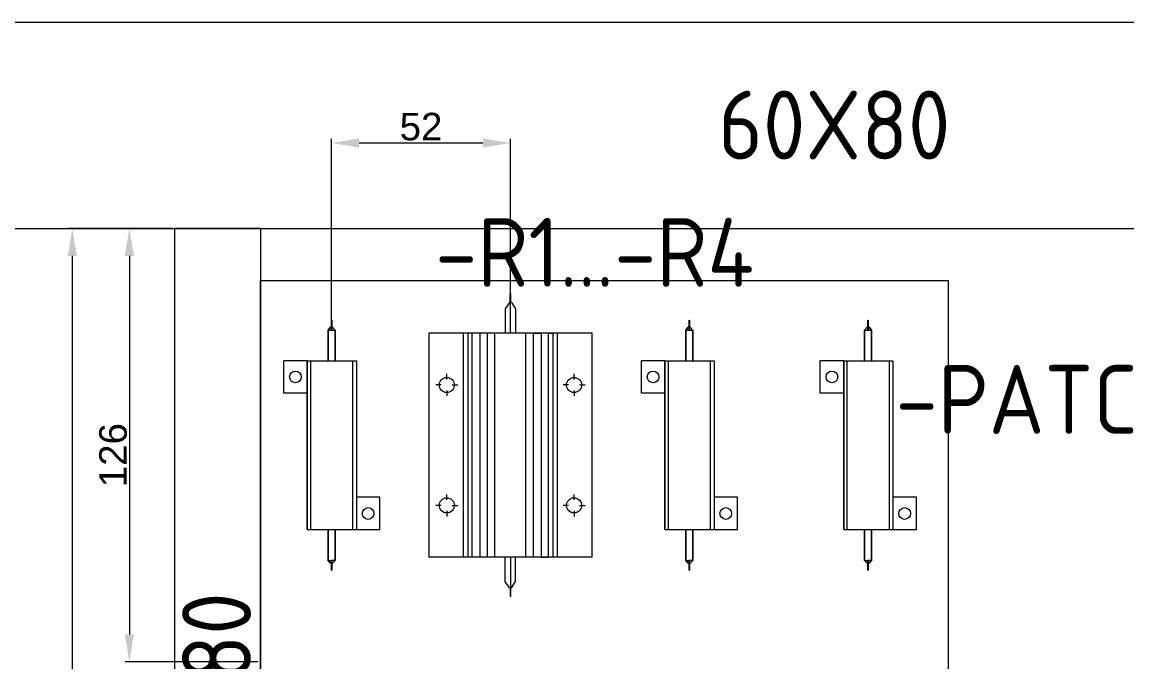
# Model space of a CAD drawing. Header units: millimetres. Extents: x 1359 to 3577, y 1336 to 3557.
# Drawn here: x 1772.8 to 2094, y 1850.6 to 2036.6 of the extents above; entities that cross this region are included whole.
import ezdxf
from ezdxf.enums import TextEntityAlignment as Align

# ---------------------------------------------------------------- set-up
doc = ezdxf.new("R2010")
doc.units = ezdxf.units.MM
doc.set_wipeout_variables(frame=1)
doc.layers.add('000-PI-Oprema', color=30, linetype='Continuous', lineweight=5)
doc.layers.add('002-PI-Kabelska kanalica', color=150, linetype='Continuous')
doc.styles.add('PI0', font='isocpeur.ttf', dxfattribs={"width": 0.9})
doc.styles.get("Standard").update_dxf_attribs({"font": 'arial.ttf'})

msp = doc.modelspace()

# ---------------------------------------------------------------- linework, layer by layer
at = {"layer": '002-PI-Kabelska kanalica', "color": 0, "linetype": 'ByBlock', "lineweight": 0}
for p, q in [((1601.07, 2036.56), (2416.07, 2036.56)), ((1601.07, 1976.56), (2416.07, 1976.56)), ((1842.05, 1976.56), (1817.05, 1976.56)), ((1817.05, 1976.56), (1817.05, 1679.56)), ((1842.05, 1976.56), (1842.05, 1679.56))]:
    msp.add_line(p, q, dxfattribs=at)
at = {"layer": '002-PI-Kabelska kanalica', "color": 0, "linetype": 'ByBlock', "lineweight": 0, "ltscale": 0.25}
for p, q in [((1870.76, 2001.41), (1906.76, 2001.41)), ((1816.43, 1976.56), (1786.12, 1976.56)), ((1810.14, 1976.56), (1802.71, 1976.56)), ((1787.37, 1968.56), (1787.37, 1687.56)), ((1803.96, 1968.56), (1803.96, 1858.56)), ((1842.05, 1961.47), (2042.05, 1961.47)), ((1842.05, 1723.61), (1842.05, 1961.47)), ((2042.05, 1961.47), (2042.05, 1723.61)), ((1841.43, 1850.56), (1802.71, 1850.56))]:
    msp.add_line(p, q, dxfattribs=at)
at = {"layer": '002-PI-Kabelska kanalica', "color": 0, "linetype": 'ByBlock', "ltscale": 0.25}
for points in [[(1870.76, 2002.74), (1870.76, 2000.08), (1862.76, 2001.41)], [(1906.76, 2002.74), (1906.76, 2000.08), (1914.76, 2001.41)], [(1786.03, 1968.56), (1788.7, 1968.56), (1787.37, 1976.56)], [(1802.63, 1968.56), (1805.29, 1968.56), (1803.96, 1976.56)], [(1802.63, 1858.56), (1805.29, 1858.56), (1803.96, 1850.56)]]:
    msp.add_solid(points, dxfattribs=at)

# ---------------------------------------------------------------- texts
at = {"layer": '002-PI-Kabelska kanalica', "color": 0, "style": 'PI0', "width": 0.9}
msp.add_text('60X80', height=20, dxfattribs=at).set_placement((1975.15, 1996.64))
at = {"layer": '002-PI-Kabelska kanalica', "color": 0, "linetype": 'ByBlock', "lineweight": 0, "style": 'PI0', "width": 0.9}
for s, p in [('-R1...-R4', (1939.23, 1969.65)), ('-PATCHPANEL1', (2110.44, 1926.88))]:
    msp.add_text(s, height=20, dxfattribs=at).set_placement(p, align=Align.MIDDLE)
at = {"layer": '002-PI-Kabelska kanalica', "color": 0, "style": 'PI0', "width": 0.9}
msp.add_text('25X80', height=20, rotation=90, dxfattribs=at).set_placement((1839.32, 1803.19))
at = {"layer": '002-PI-Kabelska kanalica', "color": 0, "linetype": 'ByBlock', "lineweight": 0, "ltscale": 0.25, "insert": (1888.76, 2006.12), "char_height": 8, "attachment_point": 5}
msp.add_mtext('52', dxfattribs=at)
at = {"layer": '002-PI-Kabelska kanalica', "color": 0, "linetype": 'ByBlock', "lineweight": 0, "ltscale": 0.25, "insert": (1799.25, 1910.66), "char_height": 8, "attachment_point": 5, "rotation": 90}
msp.add_mtext('126', dxfattribs=at)

# ---------------------------------------------------------------- wipeouts: each hides what was drawn before it
at = {"color": 7, "lineweight": 5}
msp.add_wipeout([(1891.01, 1880.96), (1891.01, 1946.16), (1913.26, 1946.16), (1913.26, 1953.16), (1914.47, 1955.06), (1914.7, 1955.06), (1914.7, 1957.56), (1914.83, 1957.56), (1914.83, 1955.06), (1915.06, 1955.06), (1916.26, 1953.16), (1916.26, 1946.16), (1938.51, 1946.16), (1938.51, 1880.96), (1916.26, 1880.96), (1916.26, 1873.96), (1915.06, 1872.06), (1914.83, 1872.06), (1914.83, 1869.56), (1914.7, 1869.56), (1914.7, 1872.06), (1914.47, 1872.06), (1913.26, 1873.96), (1913.26, 1880.96)], dxfattribs=at).dxf.layer = '000-PI-Oprema'
at = {"color": 7}
for points in [[(1848.85, 1928.71), (1848.85, 1938.11), (1861.76, 1938.11), (1861.76, 1947.04), (1862.47, 1947.86), (1862.7, 1947.86), (1862.7, 1949.86), (1862.83, 1949.86), (1862.83, 1947.86), (1863.06, 1947.86), (1863.77, 1947.04), (1863.77, 1938.11), (1869.99, 1938.11), (1869.99, 1898.4), (1876.79, 1898.4), (1876.79, 1889), (1863.77, 1889), (1863.77, 1880.07), (1863.06, 1879.25), (1862.83, 1879.25), (1862.83, 1877.26), (1862.7, 1877.26), (1862.7, 1879.25), (1862.47, 1879.25), (1861.76, 1880.07), (1861.76, 1889), (1855.66, 1889), (1855.66, 1928.71)], [(1952.85, 1928.71), (1952.85, 1938.11), (1965.76, 1938.11), (1965.76, 1947.04), (1966.47, 1947.86), (1966.7, 1947.86), (1966.7, 1949.86), (1966.83, 1949.86), (1966.83, 1947.86), (1967.06, 1947.86), (1967.77, 1947.04), (1967.77, 1938.11), (1973.99, 1938.11), (1973.99, 1898.4), (1980.79, 1898.4), (1980.79, 1889), (1967.77, 1889), (1967.77, 1880.07), (1967.06, 1879.25), (1966.83, 1879.25), (1966.83, 1877.26), (1966.7, 1877.26), (1966.7, 1879.25), (1966.47, 1879.25), (1965.76, 1880.07), (1965.76, 1889), (1959.66, 1889), (1959.66, 1928.71)]]:
    msp.add_wipeout(points, dxfattribs=at).dxf.layer = '000-PI-Oprema'

# ---------------------------------------------------------------- next in the draw order: linework, layer by layer
at = {"layer": '000-PI-Oprema', "color": 7, "lineweight": 5, "ltscale": 0.25}
for p, q in [((1914.7, 1955.06), (1914.7, 1957.56)), ((1914.7, 1957.56), (1914.83, 1957.56)), ((1914.76, 1946.16), (1914.76, 1957.56)), ((1914.83, 1957.56), (1914.83, 1955.06)), ((1914.47, 1955.06), (1914.7, 1955.06)), ((1915.06, 1955.06), (1914.83, 1955.06)), ((1913.26, 1953.16), (1913.26, 1946.16)), ((1916.26, 1953.16), (1916.26, 1946.16)), ((1891.01, 1946.16), (1891.01, 1880.96)), ((1938.51, 1946.16), (1891.01, 1946.16)), ((1901.11, 1880.96), (1901.11, 1946.16)), ((1903.66, 1946.16), (1902.39, 1946.16)), ((1902.39, 1946.16), (1902.39, 1946.16)), ((1902.39, 1946.16), (1902.39, 1880.96)), ((1903.66, 1880.96), (1903.66, 1946.16)), ((1908.06, 1946.16), (1905.86, 1946.16)), ((1905.86, 1946.16), (1905.86, 1946.16)), ((1905.86, 1946.16), (1905.86, 1880.96)), ((1908.06, 1880.96), (1908.06, 1946.16)), ((1910.26, 1880.96), (1910.26, 1946.16)), ((1919.26, 1880.96), (1919.26, 1946.16)), ((1921.46, 1946.16), (1923.66, 1946.16)), ((1921.46, 1880.96), (1921.46, 1946.16)), ((1923.66, 1946.16), (1923.66, 1946.16)), ((1923.66, 1946.16), (1923.66, 1880.96)), ((1925.86, 1880.96), (1925.86, 1946.16)), ((1925.86, 1946.16), (1927.14, 1946.16)), ((1927.14, 1946.16), (1927.14, 1946.16)), ((1927.14, 1946.16), (1927.14, 1880.96)), ((1928.41, 1880.96), (1928.41, 1946.16)), ((1938.51, 1880.96), (1938.51, 1946.16)), ((1896.26, 1932.66), (1896.26, 1934.26)), ((1933.26, 1932.66), (1933.26, 1934.26)), ((1894.66, 1931.06), (1893.06, 1931.06)), ((1897.86, 1931.06), (1899.46, 1931.06)), ((1931.66, 1931.06), (1930.06, 1931.06)), ((1934.86, 1931.06), (1936.46, 1931.06)), ((1896.26, 1929.46), (1896.26, 1927.86)), ((1933.26, 1929.46), (1933.26, 1927.86)), ((1896.26, 1897.66), (1896.26, 1899.26)), ((1933.26, 1897.66), (1933.26, 1899.26)), ((1894.66, 1896.06), (1893.06, 1896.06)), ((1897.86, 1896.06), (1899.46, 1896.06)), ((1931.66, 1896.06), (1930.06, 1896.06)), ((1934.86, 1896.06), (1936.46, 1896.06)), ((1896.26, 1894.46), (1896.26, 1892.86)), ((1933.26, 1894.46), (1933.26, 1892.86)), ((1938.51, 1880.96), (1891.01, 1880.96)), ((1905.86, 1880.96), (1903.66, 1880.96)), ((1913.26, 1873.96), (1913.26, 1880.96)), ((1914.76, 1880.96), (1914.76, 1869.56)), ((1916.26, 1873.96), (1916.26, 1880.96)), ((1923.66, 1880.96), (1925.86, 1880.96)), ((1914.47, 1872.06), (1914.7, 1872.06)), ((1914.7, 1872.06), (1914.7, 1869.56)), ((1915.06, 1872.06), (1914.83, 1872.06)), ((1914.83, 1869.56), (1914.83, 1872.06)), ((1914.7, 1869.56), (1914.83, 1869.56))]:
    msp.add_line(p, q, dxfattribs=at)
at = {"layer": '000-PI-Oprema', "color": 7}
for p, q in [((1861.76, 1947.04), (1863.77, 1947.04)), ((1965.76, 1947.04), (1967.77, 1947.04)), ((1855.66, 1938.11), (1848.85, 1938.11)), ((1855.66, 1938.11), (1869.99, 1938.11)), ((1856.68, 1889), (1856.68, 1938.11)), ((1868.96, 1889), (1868.96, 1938.11)), ((1959.66, 1938.11), (1952.85, 1938.11)), ((1959.66, 1938.11), (1973.99, 1938.11)), ((1960.68, 1889), (1960.68, 1938.11)), ((1972.96, 1889), (1972.96, 1938.11)), ((1855.66, 1889), (1869.99, 1889)), ((1869.99, 1889), (1876.79, 1889)), ((1959.66, 1889), (1973.99, 1889)), ((1973.99, 1889), (1980.79, 1889))]:
    msp.add_line(p, q, dxfattribs=at)
at = {"layer": '000-PI-Oprema', "color": 7, "lineweight": 5}
for points in [[(1914.47, 1955.06), (1913.26, 1953.16)], [(1915.06, 1955.06), (1916.26, 1953.16)], [(1914.47, 1872.06), (1913.26, 1873.96)], [(1915.06, 1872.06), (1916.26, 1873.96)]]:
    msp.add_lwpolyline(points, dxfattribs=at)
at = {"layer": '000-PI-Oprema', "color": 7}
for points in [[(1862.58, 1947.86), (1862.47, 1947.86), (1861.76, 1947.04)], [(1861.76, 1947.04), (1862.47, 1947.86), (1862.58, 1947.86)], [(1862.47, 1947.86), (1861.76, 1947.04)], [(1861.76, 1947.04), (1862.47, 1947.86)], [(1861.76, 1938.11), (1861.76, 1947.04)], [(1861.76, 1938.11), (1861.76, 1947.04)], [(1861.76, 1938.11), (1861.76, 1947.04)], [(1861.76, 1947.04), (1861.76, 1938.11)], [(1862.58, 1947.86), (1862.47, 1947.86)], [(1862.58, 1947.86), (1862.7, 1947.86)], [(1862.58, 1947.86), (1862.7, 1947.86)], [(1862.7, 1947.86), (1862.58, 1947.86)], [(1862.7, 1949.86), (1862.7, 1948.8)], [(1862.7, 1949.39), (1862.7, 1949.27), (1862.7, 1949.15), (1862.7, 1949.03), (1862.7, 1948.92), (1862.7, 1948.8), (1862.7, 1948.68), (1862.7, 1948.56), (1862.7, 1948.45), (1862.7, 1947.86), (1862.7, 1948.33), (1862.7, 1947.86), (1862.7, 1948.56), (1862.7, 1947.04), (1862.7, 1948.68), (1862.7, 1949.86), (1862.7, 1948.68), (1862.7, 1948.8), (1862.7, 1948.92), (1862.7, 1949.03), (1862.7, 1949.15), (1862.7, 1949.27)], [(1862.7, 1948.8), (1862.7, 1949.86), (1862.83, 1949.86), (1862.83, 1947.04)], [(1862.7, 1949.86), (1862.7, 1948.92)], [(1862.7, 1948.92), (1862.7, 1949.03), (1862.7, 1949.86)], [(1862.7, 1949.15), (1862.7, 1949.27), (1862.7, 1949.86)], [(1862.7, 1949.86), (1862.7, 1949.39)], [(1862.7, 1949.86), (1862.7, 1949.39)], [(1862.7, 1949.27), (1862.7, 1949.86)], [(1862.7, 1949.86), (1862.7, 1949.15), (1862.7, 1949.03)], [(1862.7, 1949.86), (1862.7, 1949.03), (1862.7, 1948.92)], [(1862.7, 1949.86), (1862.7, 1948.92)], [(1862.7, 1949.86), (1862.7, 1948.92)], [(1862.7, 1948.68), (1862.7, 1949.86)], [(1862.83, 1947.04), (1862.7, 1947.04), (1862.7, 1949.86)], [(1862.7, 1949.27), (1862.7, 1949.86)], [(1862.7, 1949.39), (1862.7, 1949.86)], [(1862.7, 1949.27), (1862.7, 1949.86)], [(1862.7, 1948.8), (1862.7, 1948.92)], [(1862.7, 1947.04), (1862.7, 1948.56)], [(1862.7, 1947.86), (1862.7, 1948.33)], [(1862.7, 1947.86), (1862.7, 1948.33)], [(1862.7, 1947.04), (1862.7, 1947.39)], [(1862.7, 1947.39), (1862.7, 1947.04), (1862.83, 1947.04)], [(1862.7, 1947.04), (1862.7, 1947.39)], [(1862.83, 1947.86), (1862.94, 1947.86), (1863.06, 1947.86), (1863.77, 1947.04)], [(1862.94, 1947.86), (1862.83, 1947.86)], [(1862.83, 1947.86), (1862.94, 1947.86)], [(1863.06, 1947.86), (1862.94, 1947.86)], [(1863.77, 1947.04), (1863.06, 1947.86)], [(1863.77, 1947.04), (1863.06, 1947.86)], [(1863.06, 1947.86), (1863.77, 1947.04)], [(1863.77, 1947.04), (1863.77, 1938.11), (1863.77, 1947.04), (1863.06, 1947.86)], [(1863.06, 1947.86), (1863.77, 1947.04)], [(1863.77, 1947.04), (1863.77, 1938.11)], [(1863.77, 1938.11), (1863.77, 1947.04)], [(1863.77, 1947.04), (1863.77, 1938.11)], [(1966.58, 1947.86), (1966.47, 1947.86), (1965.76, 1947.04)], [(1965.76, 1947.04), (1966.47, 1947.86), (1966.58, 1947.86)], [(1966.47, 1947.86), (1965.76, 1947.04)], [(1965.76, 1947.04), (1966.47, 1947.86)], [(1965.76, 1938.11), (1965.76, 1947.04)], [(1965.76, 1938.11), (1965.76, 1947.04)], [(1965.76, 1938.11), (1965.76, 1947.04)], [(1965.76, 1947.04), (1965.76, 1938.11)], [(1966.58, 1947.86), (1966.47, 1947.86)], [(1966.58, 1947.86), (1966.7, 1947.86)], [(1966.58, 1947.86), (1966.7, 1947.86)], [(1966.7, 1947.86), (1966.58, 1947.86)], [(1966.7, 1949.86), (1966.7, 1948.8)], [(1966.7, 1949.39), (1966.7, 1949.27), (1966.7, 1949.15), (1966.7, 1949.03), (1966.7, 1948.92), (1966.7, 1948.8), (1966.7, 1948.68), (1966.7, 1948.56), (1966.7, 1948.45), (1966.7, 1947.86), (1966.7, 1948.33), (1966.7, 1947.86), (1966.7, 1948.56), (1966.7, 1947.04), (1966.7, 1948.68), (1966.7, 1949.86), (1966.7, 1948.68), (1966.7, 1948.8), (1966.7, 1948.92), (1966.7, 1949.03), (1966.7, 1949.15), (1966.7, 1949.27)], [(1966.7, 1948.8), (1966.7, 1949.86), (1966.83, 1949.86), (1966.83, 1947.04)], [(1966.7, 1949.86), (1966.7, 1948.92)], [(1966.7, 1948.92), (1966.7, 1949.03), (1966.7, 1949.86)], [(1966.7, 1949.15), (1966.7, 1949.27), (1966.7, 1949.86)], [(1966.7, 1949.86), (1966.7, 1949.39)], [(1966.7, 1949.86), (1966.7, 1949.39)], [(1966.7, 1949.27), (1966.7, 1949.86)], [(1966.7, 1949.86), (1966.7, 1949.15), (1966.7, 1949.03)], [(1966.7, 1949.86), (1966.7, 1949.03), (1966.7, 1948.92)], [(1966.7, 1949.86), (1966.7, 1948.92)], [(1966.7, 1949.86), (1966.7, 1948.92)], [(1966.7, 1948.68), (1966.7, 1949.86)], [(1966.83, 1947.04), (1966.7, 1947.04), (1966.7, 1949.86)], [(1966.7, 1949.27), (1966.7, 1949.86)], [(1966.7, 1949.39), (1966.7, 1949.86)], [(1966.7, 1949.27), (1966.7, 1949.86)], [(1966.7, 1948.8), (1966.7, 1948.92)], [(1966.7, 1947.04), (1966.7, 1948.56)], [(1966.7, 1947.86), (1966.7, 1948.33)], [(1966.7, 1947.86), (1966.7, 1948.33)], [(1966.7, 1947.04), (1966.7, 1947.39)], [(1966.7, 1947.39), (1966.7, 1947.04), (1966.83, 1947.04)], [(1966.7, 1947.04), (1966.7, 1947.39)], [(1966.83, 1947.86), (1966.94, 1947.86), (1967.06, 1947.86), (1967.77, 1947.04)], [(1966.94, 1947.86), (1966.83, 1947.86)], [(1966.83, 1947.86), (1966.94, 1947.86)], [(1967.06, 1947.86), (1966.94, 1947.86)], [(1967.77, 1947.04), (1967.06, 1947.86)], [(1967.77, 1947.04), (1967.06, 1947.86)], [(1967.06, 1947.86), (1967.77, 1947.04)], [(1967.77, 1947.04), (1967.77, 1938.11), (1967.77, 1947.04), (1967.06, 1947.86)], [(1967.06, 1947.86), (1967.77, 1947.04)], [(1967.77, 1947.04), (1967.77, 1938.11)], [(1967.77, 1938.11), (1967.77, 1947.04)], [(1967.77, 1947.04), (1967.77, 1938.11)], [(1848.85, 1928.71), (1848.85, 1938.11)], [(1855.66, 1938.11), (1855.66, 1889)], [(1855.66, 1889), (1855.66, 1938.11)], [(1855.66, 1889), (1855.66, 1938.11)], [(1869.99, 1938.11), (1869.99, 1889)], [(1869.99, 1938.11), (1869.99, 1889)], [(1869.99, 1938.11), (1869.99, 1889)], [(1952.85, 1928.71), (1952.85, 1938.11)], [(1959.66, 1938.11), (1959.66, 1889)], [(1959.66, 1889), (1959.66, 1938.11)], [(1959.66, 1889), (1959.66, 1938.11)], [(1973.99, 1938.11), (1973.99, 1889)], [(1973.99, 1938.11), (1973.99, 1889)], [(1973.99, 1938.11), (1973.99, 1889)], [(1855.66, 1928.71), (1848.85, 1928.71)], [(1959.66, 1928.71), (1952.85, 1928.71)], [(1876.79, 1898.4), (1869.99, 1898.4)], [(1876.79, 1898.4), (1869.99, 1898.4)], [(1876.79, 1889), (1876.79, 1898.4)], [(1980.79, 1898.4), (1973.99, 1898.4)], [(1980.79, 1898.4), (1973.99, 1898.4)], [(1980.79, 1889), (1980.79, 1898.4)], [(1861.76, 1880.07), (1861.76, 1889)], [(1861.76, 1880.07), (1861.76, 1889)], [(1861.76, 1889), (1861.76, 1880.07)], [(1861.76, 1889), (1861.76, 1880.07)], [(1863.06, 1879.25), (1863.77, 1880.07), (1863.77, 1889)], [(1863.77, 1880.07), (1863.06, 1879.25), (1863.77, 1880.07), (1863.77, 1889)], [(1863.06, 1879.25), (1863.77, 1880.07), (1863.77, 1889)], [(1863.65, 1880.07), (1863.77, 1880.07), (1863.77, 1889)], [(1863.77, 1880.07), (1863.77, 1889)], [(1863.77, 1889), (1863.77, 1880.07)], [(1869.75, 1889), (1869.99, 1889)], [(1965.76, 1880.07), (1965.76, 1889)], [(1965.76, 1880.07), (1965.76, 1889)], [(1965.76, 1889), (1965.76, 1880.07)], [(1965.76, 1889), (1965.76, 1880.07)], [(1967.06, 1879.25), (1967.77, 1880.07), (1967.77, 1889)], [(1967.77, 1880.07), (1967.06, 1879.25), (1967.77, 1880.07), (1967.77, 1889)], [(1967.06, 1879.25), (1967.77, 1880.07), (1967.77, 1889)], [(1967.65, 1880.07), (1967.77, 1880.07), (1967.77, 1889)], [(1967.77, 1880.07), (1967.77, 1889)], [(1967.77, 1889), (1967.77, 1880.07)], [(1973.75, 1889), (1973.99, 1889)], [(1861.76, 1880.07), (1861.88, 1880.07)], [(1862.58, 1879.25), (1862.47, 1879.25), (1861.76, 1880.07)], [(1862.47, 1879.25), (1861.76, 1880.07)], [(1862.58, 1879.25), (1862.47, 1879.25), (1861.76, 1880.07), (1861.76, 1880.07)], [(1861.76, 1880.07), (1862.47, 1879.25), (1862.58, 1879.25)], [(1862.47, 1879.25), (1861.76, 1880.07)], [(1861.88, 1880.07), (1862, 1880.07), (1862.11, 1880.07), (1862.23, 1880.07), (1862.35, 1880.07), (1862.47, 1880.07)], [(1862.11, 1880.07), (1862.23, 1880.07)], [(1862.23, 1880.07), (1862.35, 1880.07)], [(1862.35, 1880.07), (1862.47, 1880.07)], [(1862.47, 1880.07), (1862.7, 1880.07), (1862.7, 1879.6)], [(1862.7, 1877.26), (1862.7, 1880.07), (1862.83, 1880.07)], [(1862.7, 1880.07), (1862.7, 1877.26)], [(1862.7, 1877.26), (1862.7, 1878.43), (1862.7, 1880.07)], [(1862.7, 1878.55), (1862.7, 1879.6), (1862.7, 1878.55), (1862.7, 1880.07)], [(1862.7, 1879.6), (1862.7, 1880.07)], [(1862.83, 1880.07), (1862.83, 1877.26), (1862.7, 1877.26)], [(1862.83, 1880.07), (1862.7, 1880.07)], [(1862.7, 1878.78), (1862.7, 1879.25), (1862.7, 1879.6), (1862.7, 1880.07), (1862.7, 1877.26)], [(1862.7, 1879.6), (1862.7, 1878.67)], [(1862.7, 1879.6), (1862.7, 1878.67)], [(1862.83, 1877.26), (1862.83, 1880.07)], [(1863.06, 1880.07), (1862.83, 1880.07)], [(1862.83, 1877.26), (1862.83, 1879.6)], [(1863.77, 1880.07), (1863.06, 1879.25)], [(1863.77, 1880.07), (1863.06, 1879.25)], [(1863.77, 1880.07), (1863.06, 1879.25)], [(1863.3, 1880.07), (1863.06, 1880.07)], [(1863.41, 1880.07), (1863.3, 1880.07)], [(1863.41, 1880.07), (1863.53, 1880.07)], [(1863.65, 1880.07), (1863.53, 1880.07)], [(1863.65, 1880.07), (1863.53, 1880.07)], [(1863.77, 1880.07), (1863.65, 1880.07)], [(1965.76, 1880.07), (1965.88, 1880.07)], [(1966.58, 1879.25), (1966.47, 1879.25), (1965.76, 1880.07)], [(1966.47, 1879.25), (1965.76, 1880.07)], [(1966.58, 1879.25), (1966.47, 1879.25), (1965.76, 1880.07), (1965.76, 1880.07)], [(1965.76, 1880.07), (1966.47, 1879.25), (1966.58, 1879.25)], [(1966.47, 1879.25), (1965.76, 1880.07)], [(1965.88, 1880.07), (1966, 1880.07), (1966.11, 1880.07), (1966.23, 1880.07), (1966.35, 1880.07), (1966.47, 1880.07)], [(1966.11, 1880.07), (1966.23, 1880.07)], [(1966.23, 1880.07), (1966.35, 1880.07)], [(1966.35, 1880.07), (1966.47, 1880.07)], [(1966.47, 1880.07), (1966.7, 1880.07), (1966.7, 1879.6)], [(1966.7, 1877.26), (1966.7, 1880.07), (1966.83, 1880.07)], [(1966.7, 1880.07), (1966.7, 1877.26)], [(1966.7, 1877.26), (1966.7, 1878.43), (1966.7, 1880.07)], [(1966.7, 1878.55), (1966.7, 1879.6), (1966.7, 1878.55), (1966.7, 1880.07)], [(1966.7, 1879.6), (1966.7, 1880.07)], [(1966.83, 1880.07), (1966.83, 1877.26), (1966.7, 1877.26)], [(1966.83, 1880.07), (1966.7, 1880.07)], [(1966.7, 1878.78), (1966.7, 1879.25), (1966.7, 1879.6), (1966.7, 1880.07), (1966.7, 1877.26)], [(1966.7, 1879.6), (1966.7, 1878.67)], [(1966.7, 1879.6), (1966.7, 1878.67)], [(1966.83, 1877.26), (1966.83, 1880.07)], [(1967.06, 1880.07), (1966.83, 1880.07)], [(1966.83, 1877.26), (1966.83, 1879.6)], [(1967.77, 1880.07), (1967.06, 1879.25)], [(1967.77, 1880.07), (1967.06, 1879.25)], [(1967.77, 1880.07), (1967.06, 1879.25)], [(1967.3, 1880.07), (1967.06, 1880.07)], [(1967.41, 1880.07), (1967.3, 1880.07)], [(1967.41, 1880.07), (1967.53, 1880.07)], [(1967.65, 1880.07), (1967.53, 1880.07)], [(1967.65, 1880.07), (1967.53, 1880.07)], [(1967.77, 1880.07), (1967.65, 1880.07)], [(1862.58, 1879.25), (1862.7, 1879.25)], [(1862.7, 1879.25), (1862.7, 1878.78)], [(1862.7, 1879.25), (1862.7, 1878.78)], [(1862.7, 1879.25), (1862.7, 1878.78)], [(1862.7, 1878.78), (1862.7, 1879.25)], [(1862.7, 1879.25), (1862.7, 1878.78)], [(1862.7, 1878.78), (1862.7, 1879.25)], [(1862.7, 1879.25), (1862.7, 1878.67)], [(1862.7, 1879.25), (1862.7, 1878.78)], [(1862.7, 1878.78), (1862.7, 1879.25)], [(1862.7, 1878.78), (1862.7, 1879.25)], [(1862.7, 1878.78), (1862.7, 1879.25)], [(1862.7, 1878.78), (1862.7, 1879.25)], [(1862.7, 1879.25), (1862.7, 1878.78)], [(1862.7, 1878.78), (1862.7, 1879.25)], [(1862.7, 1878.78), (1862.7, 1879.25)], [(1862.7, 1878.78), (1862.7, 1879.25)], [(1862.7, 1878.78), (1862.7, 1879.25)], [(1862.7, 1878.78), (1862.7, 1878.67), (1862.7, 1878.55), (1862.7, 1878.43), (1862.7, 1878.31), (1862.7, 1878.2), (1862.7, 1878.08), (1862.7, 1877.96), (1862.7, 1877.84), (1862.7, 1877.73), (1862.7, 1877.26)], [(1862.7, 1878.31), (1862.7, 1878.43), (1862.7, 1877.26)], [(1862.7, 1877.26), (1862.7, 1878.2), (1862.7, 1878.31), (1862.7, 1877.26), (1862.7, 1877.73)], [(1862.7, 1877.26), (1862.7, 1878.08)], [(1862.7, 1878.08), (1862.7, 1877.26)], [(1862.7, 1877.26), (1862.7, 1877.96)], [(1862.7, 1877.26), (1862.7, 1877.84)], [(1862.7, 1877.84), (1862.7, 1877.26)], [(1862.7, 1877.26), (1862.7, 1877.73)], [(1862.7, 1877.73), (1862.7, 1877.26)], [(1862.7, 1877.26), (1862.7, 1877.73)], [(1862.7, 1877.26), (1862.7, 1877.73)], [(1862.7, 1877.73), (1862.7, 1877.26)], [(1862.7, 1877.26), (1862.7, 1877.73)], [(1862.7, 1877.26), (1862.7, 1877.73)], [(1862.7, 1877.26), (1862.7, 1877.73)], [(1862.7, 1877.73), (1862.7, 1877.26)], [(1862.83, 1877.26), (1862.7, 1877.26)], [(1862.7, 1877.26), (1862.83, 1877.26)], [(1862.94, 1879.25), (1862.83, 1879.25)], [(1862.94, 1879.25), (1862.83, 1879.25)], [(1862.94, 1879.25), (1862.83, 1879.25)], [(1863.06, 1879.25), (1862.94, 1879.25)], [(1966.58, 1879.25), (1966.7, 1879.25)], [(1966.7, 1879.25), (1966.7, 1878.78)], [(1966.7, 1879.25), (1966.7, 1878.78)], [(1966.7, 1879.25), (1966.7, 1878.78)], [(1966.7, 1878.78), (1966.7, 1879.25)], [(1966.7, 1879.25), (1966.7, 1878.78)], [(1966.7, 1878.78), (1966.7, 1879.25)], [(1966.7, 1879.25), (1966.7, 1878.67)], [(1966.7, 1879.25), (1966.7, 1878.78)], [(1966.7, 1878.78), (1966.7, 1879.25)], [(1966.7, 1878.78), (1966.7, 1879.25)], [(1966.7, 1878.78), (1966.7, 1879.25)], [(1966.7, 1878.78), (1966.7, 1879.25)], [(1966.7, 1879.25), (1966.7, 1878.78)], [(1966.7, 1878.78), (1966.7, 1879.25)], [(1966.7, 1878.78), (1966.7, 1879.25)], [(1966.7, 1878.78), (1966.7, 1879.25)], [(1966.7, 1878.78), (1966.7, 1879.25)], [(1966.7, 1878.78), (1966.7, 1878.67), (1966.7, 1878.55), (1966.7, 1878.43), (1966.7, 1878.31), (1966.7, 1878.2), (1966.7, 1878.08), (1966.7, 1877.96), (1966.7, 1877.84), (1966.7, 1877.73), (1966.7, 1877.26)], [(1966.7, 1878.31), (1966.7, 1878.43), (1966.7, 1877.26)], [(1966.7, 1877.26), (1966.7, 1878.2), (1966.7, 1878.31), (1966.7, 1877.26), (1966.7, 1877.73)], [(1966.7, 1877.26), (1966.7, 1878.08)], [(1966.7, 1878.08), (1966.7, 1877.26)], [(1966.7, 1877.26), (1966.7, 1877.96)], [(1966.7, 1877.26), (1966.7, 1877.84)], [(1966.7, 1877.84), (1966.7, 1877.26)], [(1966.7, 1877.26), (1966.7, 1877.73)], [(1966.7, 1877.73), (1966.7, 1877.26)], [(1966.7, 1877.26), (1966.7, 1877.73)], [(1966.7, 1877.26), (1966.7, 1877.73)], [(1966.7, 1877.73), (1966.7, 1877.26)], [(1966.7, 1877.26), (1966.7, 1877.73)], [(1966.7, 1877.26), (1966.7, 1877.73)], [(1966.7, 1877.26), (1966.7, 1877.73)], [(1966.7, 1877.73), (1966.7, 1877.26)], [(1966.83, 1877.26), (1966.7, 1877.26)], [(1966.7, 1877.26), (1966.83, 1877.26)], [(1966.94, 1879.25), (1966.83, 1879.25)], [(1966.94, 1879.25), (1966.83, 1879.25)], [(1966.94, 1879.25), (1966.83, 1879.25)], [(1967.06, 1879.25), (1966.94, 1879.25)]]:
    msp.add_lwpolyline(points, dxfattribs=at)
for points in [[(1862.7, 1948.8), (1862.7, 1948.92), (1862.7, 1949.86)], [(1862.7, 1949.27), (1862.7, 1949.39), (1862.7, 1949.86)], [(1862.7, 1949.39), (1862.7, 1949.27), (1862.7, 1949.86)], [(1862.7, 1949.27), (1862.7, 1949.15), (1862.7, 1949.86)], [(1862.7, 1948.8), (1862.7, 1949.86), (1862.7, 1948.68)], [(1862.7, 1948.92), (1862.7, 1949.86), (1862.7, 1948.8)], [(1862.7, 1949.86), (1862.7, 1949.15), (1862.7, 1949.03), (1862.7, 1949.86), (1862.7, 1948.92)], [(1862.7, 1949.86), (1862.7, 1949.03), (1862.7, 1948.92)], [(1862.7, 1949.03), (1862.7, 1949.86), (1862.7, 1948.92)], [(1862.7, 1949.15), (1862.7, 1949.86), (1862.7, 1949.03)], [(1862.7, 1949.27), (1862.7, 1949.86), (1862.7, 1949.15)], [(1862.7, 1949.39), (1862.7, 1949.86), (1862.7, 1949.27)], [(1862.7, 1949.27), (1862.7, 1949.86), (1862.7, 1949.39)], [(1862.7, 1948.68), (1862.7, 1949.86), (1862.7, 1947.04)], [(1862.7, 1949.15), (1862.7, 1949.27), (1862.7, 1949.86)], [(1862.7, 1948.68), (1862.7, 1947.86)], [(1862.7, 1948.56), (1862.7, 1947.86), (1862.7, 1948.68)], [(1862.7, 1948.56), (1862.7, 1948.68), (1862.7, 1947.04)], [(1862.7, 1947.39), (1862.7, 1948.45), (1862.7, 1948.56)], [(1862.7, 1947.04), (1862.7, 1947.39), (1862.7, 1948.56)], [(1862.7, 1948.33), (1862.7, 1947.86), (1862.7, 1948.45)], [(1862.7, 1948.33), (1862.7, 1947.39), (1862.7, 1947.86)], [(1966.7, 1948.8), (1966.7, 1948.92), (1966.7, 1949.86)], [(1966.7, 1949.27), (1966.7, 1949.39), (1966.7, 1949.86)], [(1966.7, 1949.39), (1966.7, 1949.27), (1966.7, 1949.86)], [(1966.7, 1949.27), (1966.7, 1949.15), (1966.7, 1949.86)], [(1966.7, 1948.8), (1966.7, 1949.86), (1966.7, 1948.68)], [(1966.7, 1948.92), (1966.7, 1949.86), (1966.7, 1948.8)], [(1966.7, 1949.86), (1966.7, 1949.15), (1966.7, 1949.03), (1966.7, 1949.86), (1966.7, 1948.92)], [(1966.7, 1949.86), (1966.7, 1949.03), (1966.7, 1948.92)], [(1966.7, 1949.03), (1966.7, 1949.86), (1966.7, 1948.92)], [(1966.7, 1949.15), (1966.7, 1949.86), (1966.7, 1949.03)], [(1966.7, 1949.27), (1966.7, 1949.86), (1966.7, 1949.15)], [(1966.7, 1949.39), (1966.7, 1949.86), (1966.7, 1949.27)], [(1966.7, 1949.27), (1966.7, 1949.86), (1966.7, 1949.39)], [(1966.7, 1948.68), (1966.7, 1949.86), (1966.7, 1947.04)], [(1966.7, 1949.15), (1966.7, 1949.27), (1966.7, 1949.86)], [(1966.7, 1948.68), (1966.7, 1947.86)], [(1966.7, 1948.56), (1966.7, 1947.86), (1966.7, 1948.68)], [(1966.7, 1948.56), (1966.7, 1948.68), (1966.7, 1947.04)], [(1966.7, 1947.39), (1966.7, 1948.45), (1966.7, 1948.56)], [(1966.7, 1947.04), (1966.7, 1947.39), (1966.7, 1948.56)], [(1966.7, 1948.33), (1966.7, 1947.86), (1966.7, 1948.45)], [(1966.7, 1948.33), (1966.7, 1947.39), (1966.7, 1947.86)], [(1862.7, 1877.26), (1862.7, 1878.43), (1862.7, 1880.07)], [(1862.7, 1880.07), (1862.7, 1878.43), (1862.7, 1878.55)], [(1862.7, 1878.55), (1862.7, 1879.6), (1862.7, 1880.07)], [(1862.7, 1879.25), (1862.7, 1878.67), (1862.7, 1879.6)], [(1862.7, 1879.6), (1862.7, 1878.55), (1862.7, 1878.67)], [(1862.7, 1878.67), (1862.7, 1879.25), (1862.7, 1879.6)], [(1966.7, 1877.26), (1966.7, 1878.43), (1966.7, 1880.07)], [(1966.7, 1880.07), (1966.7, 1878.43), (1966.7, 1878.55)], [(1966.7, 1878.55), (1966.7, 1879.6), (1966.7, 1880.07)], [(1966.7, 1879.25), (1966.7, 1878.67), (1966.7, 1879.6)], [(1966.7, 1879.6), (1966.7, 1878.55), (1966.7, 1878.67)], [(1966.7, 1878.67), (1966.7, 1879.25), (1966.7, 1879.6)], [(1862.7, 1879.25), (1862.7, 1878.67), (1862.7, 1878.78)], [(1862.7, 1878.43), (1862.7, 1877.26), (1862.7, 1878.31)], [(1862.7, 1878.31), (1862.7, 1877.26), (1862.7, 1878.2)], [(1862.7, 1877.26), (1862.7, 1878.08), (1862.7, 1878.2)], [(1862.7, 1877.26), (1862.7, 1877.96), (1862.7, 1878.08)], [(1862.7, 1877.26), (1862.7, 1877.84), (1862.7, 1877.96)], [(1862.7, 1877.26), (1862.7, 1877.73), (1862.7, 1877.84)], [(1966.7, 1879.25), (1966.7, 1878.67), (1966.7, 1878.78)], [(1966.7, 1878.43), (1966.7, 1877.26), (1966.7, 1878.31)], [(1966.7, 1878.31), (1966.7, 1877.26), (1966.7, 1878.2)], [(1966.7, 1877.26), (1966.7, 1878.08), (1966.7, 1878.2)], [(1966.7, 1877.26), (1966.7, 1877.96), (1966.7, 1878.08)], [(1966.7, 1877.26), (1966.7, 1877.84), (1966.7, 1877.96)], [(1966.7, 1877.26), (1966.7, 1877.73), (1966.7, 1877.84)]]:
    msp.add_lwpolyline(points, close=True, dxfattribs=at)
for centre in [(1852.25, 1933.41), (1956.25, 1933.41), (1873.39, 1893.7), (1977.39, 1893.7)]:
    msp.add_circle(centre, 1.7, dxfattribs=at)
at = {"layer": '000-PI-Oprema', "color": 7, "lineweight": 5, "ltscale": 0.25}
for centre in [(1896.26, 1931.06), (1933.26, 1931.06), (1896.26, 1896.06), (1933.26, 1896.06)]:
    msp.add_circle(centre, 2.2, dxfattribs=at)
at = {"layer": '002-PI-Kabelska kanalica', "color": 0, "linetype": 'ByBlock', "lineweight": 0, "ltscale": 0.25}
for p, q in [((1862.76, 1949), (1862.76, 2002.66)), ((1914.76, 1949), (1914.76, 2002.66))]:
    msp.add_line(p, q, dxfattribs=at)

# ---------------------------------------------------------------- next in the draw order: wipeouts: each hides what was drawn before it
at = {"color": 7}
msp.add_wipeout([(2004.85, 1928.71), (2004.85, 1938.11), (2017.76, 1938.11), (2017.76, 1947.04), (2018.47, 1947.86), (2018.7, 1947.86), (2018.7, 1949.86), (2018.83, 1949.86), (2018.83, 1947.86), (2019.06, 1947.86), (2019.77, 1947.04), (2019.77, 1938.11), (2025.99, 1938.11), (2025.99, 1898.4), (2032.79, 1898.4), (2032.79, 1889), (2019.77, 1889), (2019.77, 1880.07), (2019.06, 1879.25), (2018.83, 1879.25), (2018.83, 1877.26), (2018.7, 1877.26), (2018.7, 1879.25), (2018.47, 1879.25), (2017.76, 1880.07), (2017.76, 1889), (2011.66, 1889), (2011.66, 1928.71)], dxfattribs=at).dxf.layer = '000-PI-Oprema'

# ---------------------------------------------------------------- next in the draw order: linework, layer by layer
at = {"layer": '000-PI-Oprema', "color": 7}
for p, q in [((2017.76, 1947.04), (2019.77, 1947.04)), ((2011.66, 1938.11), (2004.85, 1938.11)), ((2011.66, 1938.11), (2025.99, 1938.11)), ((2012.68, 1889), (2012.68, 1938.11)), ((2024.96, 1889), (2024.96, 1938.11)), ((2011.66, 1889), (2025.99, 1889)), ((2025.99, 1889), (2032.79, 1889))]:
    msp.add_line(p, q, dxfattribs=at)
for points in [[(2018.58, 1947.86), (2018.47, 1947.86), (2017.76, 1947.04)], [(2017.76, 1947.04), (2018.47, 1947.86), (2018.58, 1947.86)], [(2018.47, 1947.86), (2017.76, 1947.04)], [(2017.76, 1947.04), (2018.47, 1947.86)], [(2017.76, 1938.11), (2017.76, 1947.04)], [(2017.76, 1938.11), (2017.76, 1947.04)], [(2017.76, 1938.11), (2017.76, 1947.04)], [(2017.76, 1947.04), (2017.76, 1938.11)], [(2018.58, 1947.86), (2018.47, 1947.86)], [(2018.58, 1947.86), (2018.7, 1947.86)], [(2018.58, 1947.86), (2018.7, 1947.86)], [(2018.7, 1947.86), (2018.58, 1947.86)], [(2018.7, 1949.86), (2018.7, 1948.8)], [(2018.7, 1949.39), (2018.7, 1949.27), (2018.7, 1949.15), (2018.7, 1949.03), (2018.7, 1948.92), (2018.7, 1948.8), (2018.7, 1948.68), (2018.7, 1948.56), (2018.7, 1948.45), (2018.7, 1947.86), (2018.7, 1948.33), (2018.7, 1947.86), (2018.7, 1948.56), (2018.7, 1947.04), (2018.7, 1948.68), (2018.7, 1949.86), (2018.7, 1948.68), (2018.7, 1948.8), (2018.7, 1948.92), (2018.7, 1949.03), (2018.7, 1949.15), (2018.7, 1949.27)], [(2018.7, 1948.8), (2018.7, 1949.86), (2018.83, 1949.86), (2018.83, 1947.04)], [(2018.7, 1949.86), (2018.7, 1948.92)], [(2018.7, 1948.92), (2018.7, 1949.03), (2018.7, 1949.86)], [(2018.7, 1949.15), (2018.7, 1949.27), (2018.7, 1949.86)], [(2018.7, 1949.86), (2018.7, 1949.39)], [(2018.7, 1949.86), (2018.7, 1949.39)], [(2018.7, 1949.27), (2018.7, 1949.86)], [(2018.7, 1949.86), (2018.7, 1949.15), (2018.7, 1949.03)], [(2018.7, 1949.86), (2018.7, 1949.03), (2018.7, 1948.92)], [(2018.7, 1949.86), (2018.7, 1948.92)], [(2018.7, 1949.86), (2018.7, 1948.92)], [(2018.7, 1948.68), (2018.7, 1949.86)], [(2018.83, 1947.04), (2018.7, 1947.04), (2018.7, 1949.86)], [(2018.7, 1949.27), (2018.7, 1949.86)], [(2018.7, 1949.39), (2018.7, 1949.86)], [(2018.7, 1949.27), (2018.7, 1949.86)], [(2018.7, 1948.8), (2018.7, 1948.92)], [(2018.7, 1947.04), (2018.7, 1948.56)], [(2018.7, 1947.86), (2018.7, 1948.33)], [(2018.7, 1947.86), (2018.7, 1948.33)], [(2018.7, 1947.04), (2018.7, 1947.39)], [(2018.7, 1947.39), (2018.7, 1947.04), (2018.83, 1947.04)], [(2018.7, 1947.04), (2018.7, 1947.39)], [(2018.83, 1947.86), (2018.94, 1947.86), (2019.06, 1947.86), (2019.77, 1947.04)], [(2018.94, 1947.86), (2018.83, 1947.86)], [(2018.83, 1947.86), (2018.94, 1947.86)], [(2019.06, 1947.86), (2018.94, 1947.86)], [(2019.77, 1947.04), (2019.06, 1947.86)], [(2019.77, 1947.04), (2019.06, 1947.86)], [(2019.06, 1947.86), (2019.77, 1947.04)], [(2019.77, 1947.04), (2019.77, 1938.11), (2019.77, 1947.04), (2019.06, 1947.86)], [(2019.06, 1947.86), (2019.77, 1947.04)], [(2019.77, 1947.04), (2019.77, 1938.11)], [(2019.77, 1938.11), (2019.77, 1947.04)], [(2019.77, 1947.04), (2019.77, 1938.11)], [(2004.85, 1928.71), (2004.85, 1938.11)], [(2011.66, 1938.11), (2011.66, 1889)], [(2011.66, 1889), (2011.66, 1938.11)], [(2011.66, 1889), (2011.66, 1938.11)], [(2025.99, 1938.11), (2025.99, 1889)], [(2025.99, 1938.11), (2025.99, 1889)], [(2025.99, 1938.11), (2025.99, 1889)], [(2011.66, 1928.71), (2004.85, 1928.71)], [(2032.79, 1898.4), (2025.99, 1898.4)], [(2032.79, 1898.4), (2025.99, 1898.4)], [(2032.79, 1889), (2032.79, 1898.4)], [(2017.76, 1880.07), (2017.76, 1889)], [(2017.76, 1880.07), (2017.76, 1889)], [(2017.76, 1889), (2017.76, 1880.07)], [(2017.76, 1889), (2017.76, 1880.07)], [(2019.06, 1879.25), (2019.77, 1880.07), (2019.77, 1889)], [(2019.77, 1880.07), (2019.06, 1879.25), (2019.77, 1880.07), (2019.77, 1889)], [(2019.06, 1879.25), (2019.77, 1880.07), (2019.77, 1889)], [(2019.65, 1880.07), (2019.77, 1880.07), (2019.77, 1889)], [(2019.77, 1880.07), (2019.77, 1889)], [(2019.77, 1889), (2019.77, 1880.07)], [(2025.75, 1889), (2025.99, 1889)], [(2017.76, 1880.07), (2017.88, 1880.07)], [(2018.58, 1879.25), (2018.47, 1879.25), (2017.76, 1880.07)], [(2018.47, 1879.25), (2017.76, 1880.07)], [(2018.58, 1879.25), (2018.47, 1879.25), (2017.76, 1880.07), (2017.76, 1880.07)], [(2017.76, 1880.07), (2018.47, 1879.25), (2018.58, 1879.25)], [(2018.47, 1879.25), (2017.76, 1880.07)], [(2017.88, 1880.07), (2018, 1880.07), (2018.11, 1880.07), (2018.23, 1880.07), (2018.35, 1880.07), (2018.47, 1880.07)], [(2018.11, 1880.07), (2018.23, 1880.07)], [(2018.23, 1880.07), (2018.35, 1880.07)], [(2018.35, 1880.07), (2018.47, 1880.07)], [(2018.47, 1880.07), (2018.7, 1880.07), (2018.7, 1879.6)], [(2018.7, 1877.26), (2018.7, 1880.07), (2018.83, 1880.07)], [(2018.7, 1880.07), (2018.7, 1877.26)], [(2018.7, 1877.26), (2018.7, 1878.43), (2018.7, 1880.07)], [(2018.7, 1878.55), (2018.7, 1879.6), (2018.7, 1878.55), (2018.7, 1880.07)], [(2018.7, 1879.6), (2018.7, 1880.07)], [(2018.83, 1880.07), (2018.83, 1877.26), (2018.7, 1877.26)], [(2018.83, 1880.07), (2018.7, 1880.07)], [(2018.7, 1878.78), (2018.7, 1879.25), (2018.7, 1879.6), (2018.7, 1880.07), (2018.7, 1877.26)], [(2018.7, 1879.6), (2018.7, 1878.67)], [(2018.7, 1879.6), (2018.7, 1878.67)], [(2018.83, 1877.26), (2018.83, 1880.07)], [(2019.06, 1880.07), (2018.83, 1880.07)], [(2018.83, 1877.26), (2018.83, 1879.6)], [(2019.77, 1880.07), (2019.06, 1879.25)], [(2019.77, 1880.07), (2019.06, 1879.25)], [(2019.77, 1880.07), (2019.06, 1879.25)], [(2019.3, 1880.07), (2019.06, 1880.07)], [(2019.41, 1880.07), (2019.3, 1880.07)], [(2019.41, 1880.07), (2019.53, 1880.07)], [(2019.65, 1880.07), (2019.53, 1880.07)], [(2019.65, 1880.07), (2019.53, 1880.07)], [(2019.77, 1880.07), (2019.65, 1880.07)], [(2018.58, 1879.25), (2018.7, 1879.25)], [(2018.7, 1879.25), (2018.7, 1878.78)], [(2018.7, 1879.25), (2018.7, 1878.78)], [(2018.7, 1879.25), (2018.7, 1878.78)], [(2018.7, 1878.78), (2018.7, 1879.25)], [(2018.7, 1879.25), (2018.7, 1878.78)], [(2018.7, 1878.78), (2018.7, 1879.25)], [(2018.7, 1879.25), (2018.7, 1878.67)], [(2018.7, 1879.25), (2018.7, 1878.78)], [(2018.7, 1878.78), (2018.7, 1879.25)], [(2018.7, 1878.78), (2018.7, 1879.25)], [(2018.7, 1878.78), (2018.7, 1879.25)], [(2018.7, 1878.78), (2018.7, 1879.25)], [(2018.7, 1879.25), (2018.7, 1878.78)], [(2018.7, 1878.78), (2018.7, 1879.25)], [(2018.7, 1878.78), (2018.7, 1879.25)], [(2018.7, 1878.78), (2018.7, 1879.25)], [(2018.7, 1878.78), (2018.7, 1879.25)], [(2018.7, 1878.78), (2018.7, 1878.67), (2018.7, 1878.55), (2018.7, 1878.43), (2018.7, 1878.31), (2018.7, 1878.2), (2018.7, 1878.08), (2018.7, 1877.96), (2018.7, 1877.84), (2018.7, 1877.73), (2018.7, 1877.26)], [(2018.7, 1878.31), (2018.7, 1878.43), (2018.7, 1877.26)], [(2018.7, 1877.26), (2018.7, 1878.2), (2018.7, 1878.31), (2018.7, 1877.26), (2018.7, 1877.73)], [(2018.7, 1877.26), (2018.7, 1878.08)], [(2018.7, 1878.08), (2018.7, 1877.26)], [(2018.7, 1877.26), (2018.7, 1877.96)], [(2018.7, 1877.26), (2018.7, 1877.84)], [(2018.7, 1877.84), (2018.7, 1877.26)], [(2018.7, 1877.26), (2018.7, 1877.73)], [(2018.7, 1877.73), (2018.7, 1877.26)], [(2018.7, 1877.26), (2018.7, 1877.73)], [(2018.7, 1877.26), (2018.7, 1877.73)], [(2018.7, 1877.73), (2018.7, 1877.26)], [(2018.7, 1877.26), (2018.7, 1877.73)], [(2018.7, 1877.26), (2018.7, 1877.73)], [(2018.7, 1877.26), (2018.7, 1877.73)], [(2018.7, 1877.73), (2018.7, 1877.26)], [(2018.83, 1877.26), (2018.7, 1877.26)], [(2018.7, 1877.26), (2018.83, 1877.26)], [(2018.94, 1879.25), (2018.83, 1879.25)], [(2018.94, 1879.25), (2018.83, 1879.25)], [(2018.94, 1879.25), (2018.83, 1879.25)], [(2019.06, 1879.25), (2018.94, 1879.25)]]:
    msp.add_lwpolyline(points, dxfattribs=at)
for points in [[(2018.7, 1948.8), (2018.7, 1948.92), (2018.7, 1949.86)], [(2018.7, 1949.27), (2018.7, 1949.39), (2018.7, 1949.86)], [(2018.7, 1949.39), (2018.7, 1949.27), (2018.7, 1949.86)], [(2018.7, 1949.27), (2018.7, 1949.15), (2018.7, 1949.86)], [(2018.7, 1948.8), (2018.7, 1949.86), (2018.7, 1948.68)], [(2018.7, 1948.92), (2018.7, 1949.86), (2018.7, 1948.8)], [(2018.7, 1949.86), (2018.7, 1949.15), (2018.7, 1949.03), (2018.7, 1949.86), (2018.7, 1948.92)], [(2018.7, 1949.86), (2018.7, 1949.03), (2018.7, 1948.92)], [(2018.7, 1949.03), (2018.7, 1949.86), (2018.7, 1948.92)], [(2018.7, 1949.15), (2018.7, 1949.86), (2018.7, 1949.03)], [(2018.7, 1949.27), (2018.7, 1949.86), (2018.7, 1949.15)], [(2018.7, 1949.39), (2018.7, 1949.86), (2018.7, 1949.27)], [(2018.7, 1949.27), (2018.7, 1949.86), (2018.7, 1949.39)], [(2018.7, 1948.68), (2018.7, 1949.86), (2018.7, 1947.04)], [(2018.7, 1949.15), (2018.7, 1949.27), (2018.7, 1949.86)], [(2018.7, 1948.68), (2018.7, 1947.86)], [(2018.7, 1948.56), (2018.7, 1947.86), (2018.7, 1948.68)], [(2018.7, 1948.56), (2018.7, 1948.68), (2018.7, 1947.04)], [(2018.7, 1947.39), (2018.7, 1948.45), (2018.7, 1948.56)], [(2018.7, 1947.04), (2018.7, 1947.39), (2018.7, 1948.56)], [(2018.7, 1948.33), (2018.7, 1947.86), (2018.7, 1948.45)], [(2018.7, 1948.33), (2018.7, 1947.39), (2018.7, 1947.86)], [(2018.7, 1877.26), (2018.7, 1878.43), (2018.7, 1880.07)], [(2018.7, 1880.07), (2018.7, 1878.43), (2018.7, 1878.55)], [(2018.7, 1878.55), (2018.7, 1879.6), (2018.7, 1880.07)], [(2018.7, 1879.25), (2018.7, 1878.67), (2018.7, 1879.6)], [(2018.7, 1879.6), (2018.7, 1878.55), (2018.7, 1878.67)], [(2018.7, 1878.67), (2018.7, 1879.25), (2018.7, 1879.6)], [(2018.7, 1879.25), (2018.7, 1878.67), (2018.7, 1878.78)], [(2018.7, 1878.43), (2018.7, 1877.26), (2018.7, 1878.31)], [(2018.7, 1878.31), (2018.7, 1877.26), (2018.7, 1878.2)], [(2018.7, 1877.26), (2018.7, 1878.08), (2018.7, 1878.2)], [(2018.7, 1877.26), (2018.7, 1877.96), (2018.7, 1878.08)], [(2018.7, 1877.26), (2018.7, 1877.84), (2018.7, 1877.96)], [(2018.7, 1877.26), (2018.7, 1877.73), (2018.7, 1877.84)]]:
    msp.add_lwpolyline(points, close=True, dxfattribs=at)
for centre in [(2008.25, 1933.41), (2029.39, 1893.7)]:
    msp.add_circle(centre, 1.7, dxfattribs=at)

doc.saveas('drawing.dxf')
